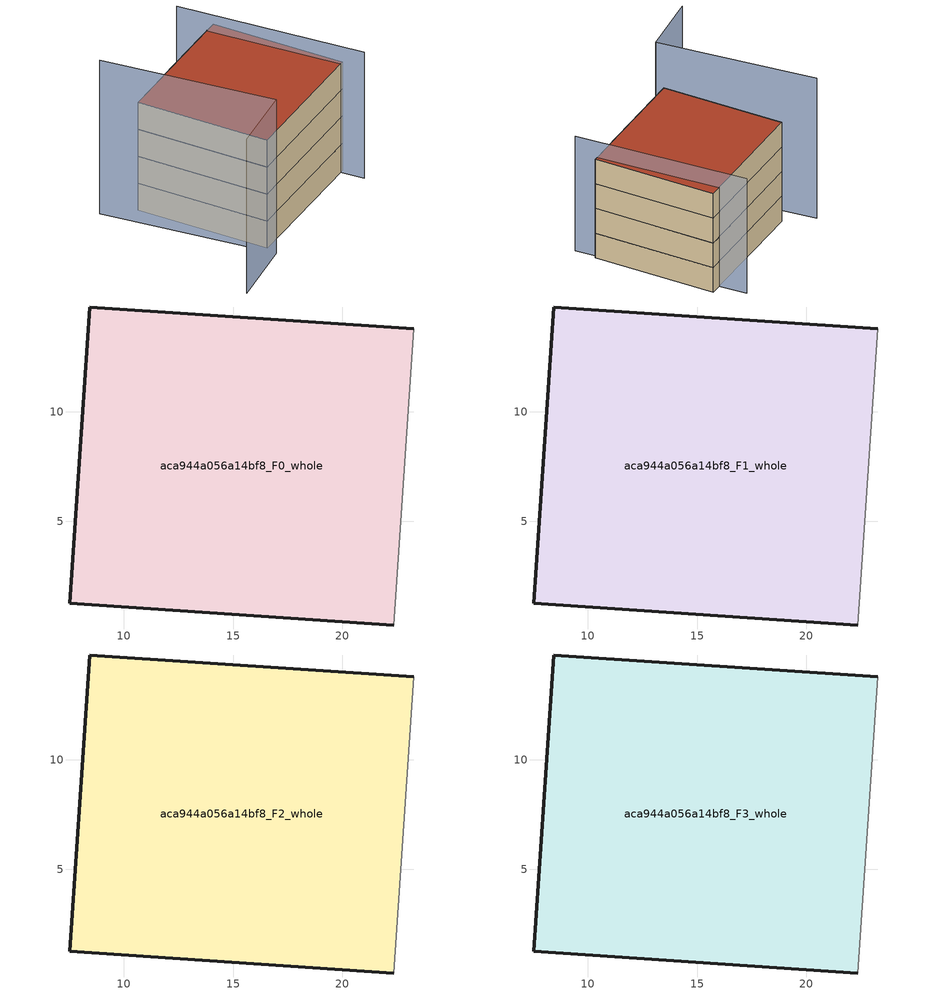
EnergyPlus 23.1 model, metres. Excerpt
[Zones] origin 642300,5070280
aca944a056a14bf8_F0_whole
 floor ground (EU_floor_Construction): 22.34,0.25 23.26,13.79 8.45,14.79 7.54,1.25 z0
 wall outside (EU_wall_Construction): 22.34,0.25 7.54,1.25 8.45,14.79 23.26,13.79 z0:3
 wall adiabatic (EU_wall_Construction): 23.26,13.79 22.34,0.25 z0:3
aca944a056a14bf8_F1_whole
 floor to aca944a056a14bf8_F0_whole (EU_floor_Construction): 22.34,0.25 23.25,13.79 8.45,14.79 7.54,1.25 z3
 wall outside (EU_wall_Construction): 22.34,0.25 7.54,1.25 8.45,14.79 23.26,13.79 z3:6
 wall adiabatic (EU_wall_Construction): 23.26,13.79 22.34,0.25 z3:6
aca944a056a14bf8_F2_whole
 floor to aca944a056a14bf8_F1_whole (EU_floor_Construction): 22.34,0.25 23.25,13.79 8.45,14.79 7.54,1.25 z6
 wall outside (EU_wall_Construction): 22.34,0.25 7.54,1.25 8.45,14.79 23.26,13.79 z6:9
 wall adiabatic (EU_wall_Construction): 23.26,13.79 22.34,0.25 z6:9
aca944a056a14bf8_F3_whole
 floor to aca944a056a14bf8_F2_whole (EU_floor_Construction): 22.34,0.25 23.25,13.79 8.45,14.79 7.54,1.25 z9
 wall outside (EU_wall_Construction): 22.34,0.25 7.54,1.25 8.45,14.79 23.26,13.79 z9:12
 wall adiabatic (EU_wall_Construction): 23.26,13.79 22.34,0.25 z9:12
 roof outside (EU_roof_Construction): 23.26,13.79 22.34,0.25 7.54,1.25 8.45,14.79 z12
shading: 21.96,-2.11 21.96,16.9 z0:13.9; 6.51,17.78 7.17,0.2 / 7.17,0.2 -0.03,-0.07 z0:17
[Building]
EU S2 Campaign: North Axis=0; Terrain=City; Solar Distribution=FullExterior
[Site:Location]
Lyon-Bron: Latitude=45.75; Longitude=5; Time Zone=1; Elevation=198
[SizingPeriod:WeatherFileDays]
AnnualSizingPeriod: Begin Month=1; Begin Day of Month=1; End Month=12; End Day of Month=31; Day of Week for Start Day=Monday; Use Weather File Daylight Saving Period=No; Use Weather File Rain and Snow Indicators=No
[MATERIAL]
EU_InternalMass_Material: Roughness=MediumRough; Thickness=0.1; Conductivity=1; Density=1800; Specific Heat=900; Thermal Absorptance=0.9; Solar Absorptance=0.7; Visible Absorptance=0.7
[MATERIAL:NOMASS] Roughness=MediumRough; Thermal Absorptance=0.9; Solar Absorptance=0.7; Visible Absorptance=0.7
Name | Thermal Resistance
EU_wall_NoMass | 0.524421
EU_roof_NoMass | 0.457793
EU_floor_NoMass | 0.384546
[CONSTRUCTION]
EU_wall_Construction: EU_wall_NoMass
EU_roof_Construction: EU_roof_NoMass
EU_floor_Construction: EU_floor_NoMass
EU_InternalMass_Construction: EU_InternalMass_Material
[ZONE] Type=1; Multiplier=1; Ceiling Height=autocalculate; Floor Area=autocalculate; Part of Total Floor Area=Yes
Name | Volume
aca944a056a14bf8_F0_whole | 603.666
aca944a056a14bf8_F1_whole; aca944a056a14bf8_F2_whole; aca944a056a14bf8_F3_whole | 603.664
[INTERNALMASS] Construction=EU_InternalMass_Construction; Surface Area=201.222
Name | Zone or ZoneList
aca944a056a14bf8_F0_whole_EU_InternalMass | aca944a056a14bf8_F0_whole
aca944a056a14bf8_F1_whole_EU_InternalMass | aca944a056a14bf8_F1_whole
aca944a056a14bf8_F2_whole_EU_InternalMass | aca944a056a14bf8_F2_whole
aca944a056a14bf8_F3_whole_EU_InternalMass | aca944a056a14bf8_F3_whole
[OTHEREQUIPMENT] Fuel Type=Electricity; Design Level Calculation Method=Watts/Area; Power per Zone Floor Area=1; Fraction Latent=0; Fraction Radiant=0; Fraction Lost=0; Carbon Dioxide Generation Rate=0; EndUse Subcategory=EU_Step8_InternalGains
Name | Zone or ZoneList or Space or SpaceList | Schedule
EU_Step8_InternalGain_aca944a056a14bf8_F0_whole_f000 | aca944a056a14bf8_F0_whole | EU_Step8_GainSchedule_aca944a056a14bf8_F0_whole_f000
EU_Step8_InternalGain_aca944a056a14bf8_F1_whole_f000 | aca944a056a14bf8_F1_whole | EU_Step8_GainSchedule_aca944a056a14bf8_F1_whole_f000
EU_Step8_InternalGain_aca944a056a14bf8_F2_whole_f000 | aca944a056a14bf8_F2_whole | EU_Step8_GainSchedule_aca944a056a14bf8_F2_whole_f000
EU_Step8_InternalGain_aca944a056a14bf8_F3_whole_f000 | aca944a056a14bf8_F3_whole | EU_Step8_GainSchedule_aca944a056a14bf8_F3_whole_f000
[ZONEVENTILATION:DESIGNFLOWRATE] Schedule=EU_AlwaysOn; Design Flow Rate Calculation Method=AirChanges/Hour; Air Changes per Hour=0.520093; Ventilation Type=Natural; Fan Pressure Rise=0; Fan Total Efficiency=1; Constant Term Coefficient=1; Temperature Term Coefficient=0; Velocity Term Coefficient=0; Velocity Squared Term Coefficient=0; Minimum Indoor Temperature=-100; Maximum Indoor Temperature=100; Delta Temperature=-100; Minimum Outdoor Temperature=-100; Maximum Outdoor Temperature=100; Maximum Wind Speed=40
Name | Zone or ZoneList or Space or SpaceList
EU_ConstantAir_aca944a056a14bf8_F0_whole | aca944a056a14bf8_F0_whole
EU_ConstantAir_aca944a056a14bf8_F1_whole | aca944a056a14bf8_F1_whole
EU_ConstantAir_aca944a056a14bf8_F2_whole | aca944a056a14bf8_F2_whole
EU_ConstantAir_aca944a056a14bf8_F3_whole | aca944a056a14bf8_F3_whole
[HVACTEMPLATE:THERMOSTAT] Constant Heating Setpoint=20; Constant Cooling Setpoint=50
EU_HeatOnly_aca944a056a14bf8_F0_whole; EU_HeatOnly_aca944a056a14bf8_F1_whole; EU_HeatOnly_aca944a056a14bf8_F2_whole; EU_HeatOnly_aca944a056a14bf8_F3_whole
[HVACTEMPLATE:ZONE:IDEALLOADSAIRSYSTEM] System Availability Schedule=EU_AlwaysOn; Maximum Heating Supply Air Temperature=50; Minimum Cooling Supply Air Temperature=13; Maximum Heating Supply Air Humidity Ratio=0.0156; Minimum Cooling Supply Air Humidity Ratio=0.0077; Heating Limit=NoLimit; Cooling Limit=NoLimit; Heating Availability Schedule=EU_AlwaysOn; Cooling Availability Schedule=EU_CoolingOff; Dehumidification Control Type=ConstantSensibleHeatRatio; Cooling Sensible Heat Ratio=0.7; Dehumidification Setpoint=60; Humidification Control Type=None; Humidification Setpoint=30; Outdoor Air Method=None; Outdoor Air Flow Rate per Person=0.00944; Outdoor Air Flow Rate per Zone Floor Area=0; Outdoor Air Flow Rate per Zone=0; Demand Controlled Ventilation Type=None; Outdoor Air Economizer Type=NoEconomizer; Heat Recovery Type=None; Sensible Heat Recovery Effectiveness=0.7; Latent Heat Recovery Effectiveness=0.65
Name | Template Thermostat
aca944a056a14bf8_F0_whole | EU_HeatOnly_aca944a056a14bf8_F0_whole
aca944a056a14bf8_F1_whole | EU_HeatOnly_aca944a056a14bf8_F1_whole
aca944a056a14bf8_F2_whole | EU_HeatOnly_aca944a056a14bf8_F2_whole
aca944a056a14bf8_F3_whole | EU_HeatOnly_aca944a056a14bf8_F3_whole
[SIZING:ZONE] Zone Cooling Design Supply Air Temperature Input Method=SupplyAirTemperature; Zone Cooling Design Supply Air Temperature=13; Zone Heating Design Supply Air Temperature Input Method=SupplyAirTemperature; Zone Heating Design Supply Air Temperature=50; Zone Cooling Design Supply Air Humidity Ratio=0.008; Zone Heating Design Supply Air Humidity Ratio=0.008; Cooling Design Air Flow Method=DesignDay; Cooling Design Air Flow Rate=0; Cooling Minimum Air Flow per Zone Floor Area=0.000762; Cooling Minimum Air Flow=0; Cooling Minimum Air Flow Fraction=0.2; Heating Design Air Flow Method=DesignDay; Heating Design Air Flow Rate=0; Heating Maximum Air Flow per Zone Floor Area=0.002032; Heating Maximum Air Flow=0.141576; Heating Maximum Air Flow Fraction=0.3; Account for Dedicated Outdoor Air System=No; Dedicated Outdoor Air System Control Strategy=NeutralSupplyAir; Dedicated Outdoor Air Low Setpoint Temperature for Design=autosize; Dedicated Outdoor Air High Setpoint Temperature for Design=autosize; Zone Load Sizing Method=Sensible Load Only No Latent Load; Zone Latent Cooling Design Supply Air Humidity Ratio Input Method=HumidityRatioDifference; Zone Cooling Design Supply Air Humidity Ratio Difference=0.005; Zone Latent Heating Design Supply Air Humidity Ratio Input Method=HumidityRatioDifference; Zone Humidification Design Supply Air Humidity Ratio Difference=0.005
aca944a056a14bf8_F0_whole; aca944a056a14bf8_F1_whole; aca944a056a14bf8_F2_whole; aca944a056a14bf8_F3_whole
[SCHEDULE:CONSTANT]
Name | Hourly Value
EU_AlwaysOn | 1
EU_CoolingOff | 0
[SCHEDULE:FILE] Column Number=1; Rows to Skip at Top=0; Number of Hours of Data=8760; Column Separator=Comma; Interpolate to Timestep=No; Minutes per Item=60; Adjust Schedule for Daylight Savings=Yes
Name | File
EU_Step8_GainSchedule_aca944a056a14bf8_F0_whole_f000 | ../../schedules/aca944a056a14bf8/aca944a056a14bf8_F0_whole_f000_gain.csv
EU_Step8_GainSchedule_aca944a056a14bf8_F1_whole_f000 | ../../schedules/aca944a056a14bf8/aca944a056a14bf8_F1_whole_f000_gain.csv
EU_Step8_GainSchedule_aca944a056a14bf8_F2_whole_f000 | ../../schedules/aca944a056a14bf8/aca944a056a14bf8_F2_whole_f000_gain.csv
EU_Step8_GainSchedule_aca944a056a14bf8_F3_whole_f000 | ../../schedules/aca944a056a14bf8/aca944a056a14bf8_F3_whole_f000_gain.csv
